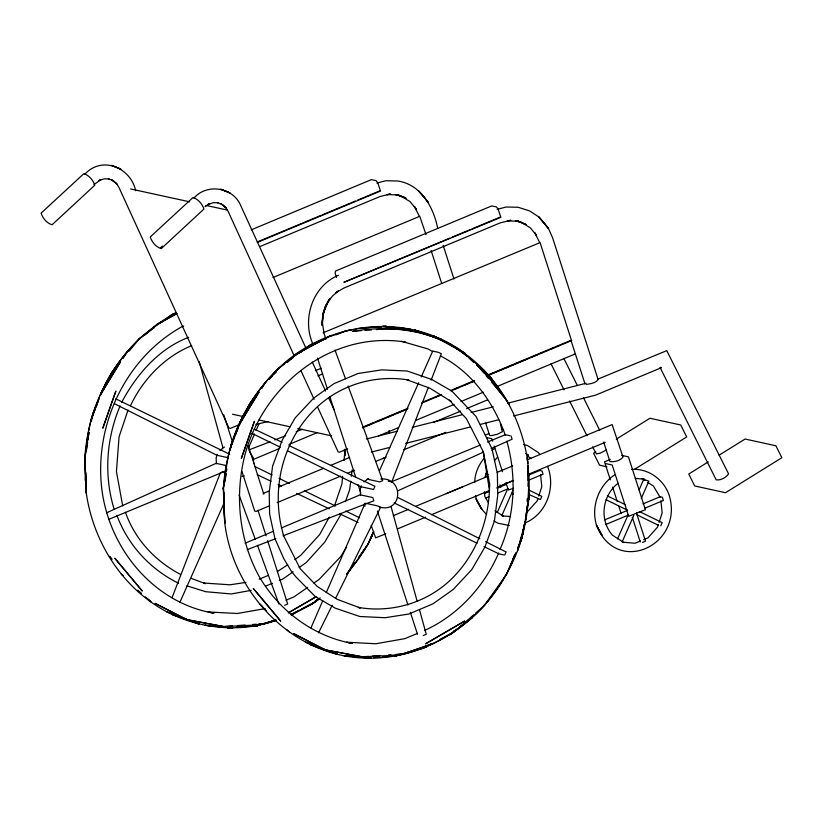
<?xml version="1.0" encoding="UTF-8"?>
<svg xmlns="http://www.w3.org/2000/svg" width="823" height="823" viewBox="0 0 823 823"><rect width="100%" height="100%" fill="white"/><g stroke="black" fill="none" stroke-linecap="round" stroke-linejoin="round"><path stroke-width="1.23" d="M85.53 472.896L86.271 492.987C93.287 542.028 122.462 588.424 166.802 611.767C200.215 629.163 240.779 633.072 276.405 620.223M224.257 493.039L223.907 510.733L224.802 523.253C233.413 593.805 293.07 656.672 365.978 658.122C429.05 659.974 489.294 618.155 512.873 560.237M322.781 315.24L322.266 325.404L322.791 315.322M345.012 450.274L344.837 455.767L344.333 449.615M326.021 305.138L322.873 315.61L322.215 325.301C321.886 315.682 324.478 306.135 330.105 298.307L325.486 306.238L322.76 315.641M489.428 487.072L489.572 483.42L483.255 451.56L489.346 489.5M474.737 482.401C474.789 473.513 478.482 464.964 484.233 458.277M85.787 472.793L85.376 480.478L84.882 457.269C88.452 403.661 115.878 350.413 162.028 321.721M87.238 445.871C87.475 429.174 92.279 412.848 99.305 397.797M224.247 504.324L223.907 510.733L223.403 487.535C227.035 433.567 254.78 379.742 301.65 351.4M225.697 477.412L225.903 473.564M226.109 469.717C230.44 431.18 251.169 395.75 278.164 368.529L273.359 374.424M253.772 463.586L253.247 457.67L249.564 451.889M526.761 507.524C525.208 544.919 506.618 579.948 482.237 607.569C458.781 632.239 428.33 649.779 394.793 656.065L426.664 646.909L421.705 648.709L430.81 644.028M527.101 501.269L527.245 498.769M527.924 486.27L528.613 473.77L527.708 461.106C521.216 417.806 498.244 376.152 461.631 351.308C429.668 329.642 389.989 325.013 352.522 331.319L361.328 330.692M86.477 450.356L87.783 435.614L84.769 458.565L87.639 442.424M224.895 481.836L226.315 465.88L223.3 488.821L225.944 473.925M342.594 476.455L341.926 483.903L334.56 505.713M344.045 460.335L345.043 449.173M489.572 483.42C489.778 520.064 475.889 556.852 448.545 581.768C424.112 603.609 390.596 613.001 358.334 607.395L360.279 607.96L337.06 599.288L317.164 586.388L300.128 568.652L283.709 535.958C269.913 489.767 282.536 438.484 318.408 405.832C342.821 383.857 376.461 374.671 408.753 380M350.742 481.177L349.641 489.788L345.485 501.557M351.37 476.25L352.151 470.098M524.169 524.735L521.761 538.592L517.945 547.799M527.234 507.091L529.199 495.755L528.613 473.77C529.302 499.9 526.062 525.835 517.523 550.597L526.144 518.778L529.199 495.755L526.309 514.252M524.992 521.813L521.761 538.592L517.862 547.799M525.434 519.292L525.866 516.772M88.082 439.945L88.524 437.466M88.966 434.976L89.409 432.497M91.394 421.325L92.721 413.876L96.908 404.71M226.387 471.445L226.829 468.956M230.358 449.101L231.242 444.132L234.39 437.26M217.2 454.358L216.151 457.825L216.387 463.771M361.328 485.837L360.279 489.304L360.515 495.261M484.932 477.289L486.835 471.404M538.005 498.44L537.244 500.796L527.594 511.597M538.767 496.094L541.791 486.681L540.588 474.49M658.338 524.724L657.587 527.08L647.938 537.882L643.648 539.672M659.1 522.379L662.134 512.966L660.92 500.785M128.038 410.06L119.068 436.776L116.434 471.61L122.709 505.878M120.107 405.955C106.332 438.186 103.811 474.994 113.955 508.635M340.907 514.498L324.704 542.192L306.29 562.5L299.161 567.541M326.001 305.23L322.853 314.067L328.716 300.683L328.017 301.815L332.441 296.054L338.448 290.92L335.794 292.751L343.829 288.081L500.333 222.827L510.857 220.276L507.184 220.893L517.482 221.15L521.103 222.251L515.702 220.934M513.315 559.064L515.075 554.352M520.362 540.227L523.006 533.16L521.185 537.872M92.804 415.409L91.024 420.08L99.388 397.89M93.688 413.084L95.026 409.587M96.363 406.089L98.143 401.418M100.375 395.585C108.492 373.58 123.635 355.083 139.643 338.274L129.211 351.04M232.662 442.177L229.545 450.335L241.129 420.018L243.875 415.759L241.129 420.018L239.349 424.678M235.337 435.172L238.454 427.014M498.645 553.046C484.346 586.367 457.814 615.522 424.524 630.459M500.014 549.466C514.941 515.671 516.834 476.702 506.865 441.241M172.12 597.498L220.338 472.844M391.738 481.99L428.361 387.304M431.139 380.113L441.344 353.746L438.484 352.347L432.733 351.092L421.242 376.913M373.086 532.337C367.737 548.18 356.729 561.286 346.606 574.31L354.744 562.778M512.071 561.409L508.881 569.65L516.042 552.398M512.986 559.054L514.354 555.525M373.22 532.491L370.35 539.394L373.344 532.337M372.994 532.491L368.118 543.993L356.626 561.235L346.586 574.3M514.447 555.844L506.649 574.248L484.346 605.553L475.684 613.084M248.412 448.113L254.544 433.999M256.076 430.47L259.142 423.413M310.971 627.846L322.729 600.8M326.299 592.56L364.64 504.355M497.205 512.606L507.863 488.368M501.804 515.64L512.976 490.251M526.998 458.38L528.52 454.913L525.66 453.524M504.694 555.134L506.083 551.966L485.57 541.647M617.538 538.89L628.206 514.653M639.183 489.706L643.751 479.315L648.853 481.198L641.24 498.512M622.137 541.925L633.813 515.383M179.795 602.539L224.226 502.781M379.424 470.807L418.629 382.788M106.867 382.952L111.578 372.644L117.185 365.772M244.338 415.502L250.11 402.9L258.124 393.085M373.817 531.596L368.118 543.993L358.458 557.552M660.766 525.815L662.165 522.656L639.358 511.525M318.552 632.846L332.214 605.214M335.63 598.3L380.596 507.318L377.736 505.929L365.145 503.172M329.293 517.122L319.612 534.621L300.827 555.247L294.778 559.64M130.466 405.698C142.914 379.485 164.538 356.719 191.625 345.691M121.609 402.457C136.412 374.599 158.541 348.859 188.59 337.307M346.627 547.089L340.578 556.739L319.17 579.371L313.933 583.013M106.712 383.374L102.597 389.763L100.252 395.503L102.597 389.763L106.023 384.485M123.121 358.098L127.226 351.76L131.711 347.512M261.642 388.353L265.747 382.016L261.673 388.189M123.152 357.933L127.226 351.76L130.075 349.168M269.347 379.331L270.952 377.366M494.407 460.674L497.617 457.074M617.96 483.358C602.169 495.59 599.154 519.93 612.384 535.145L623.855 542.573M219.864 450.438L224.494 447.033M363.992 481.918L368.611 478.513M270.242 377.767L276.528 371.811M84.79 174.27C101.857 155.496 130.651 167.357 135.692 190.73M93.966 184.64L100.828 179.64L98.709 180.69L104.192 178.817L109.017 178.961L108.338 178.704L113.276 180.762L116.948 184.054L111.846 179.928L116.568 183.601L118.985 187.5L228.989 428.042L230.44 428.361L239.616 424.514M193.93 198.117C206.707 183.128 233.032 187.15 240.614 205.339L306.002 348.283M160.506 247.816L162.388 246.077M152.893 328.387L157.646 324.067L162.121 321.731M268.607 379.424L272.403 375.957M287.618 362.11L296.177 354.322L301.763 351.4M318.882 598.733L311.567 604.349L291.476 614.894M473.76 614.76L453.566 632.331L439.904 639.358M145.239 334.776L157.646 324.067M287.587 361.739L296.177 354.322M320.147 597.94L315.034 602.076L291.105 614.843M491.969 450.5L494.716 448.319M615.059 474.604C598.547 485.323 590.76 506.68 596.552 525.506C616.993 576.666 683.748 545.104 669.346 495.734C664.336 479.902 648.298 468.02 631.591 469.46M318.954 598.99L315.034 602.076L301.383 609.092M636.652 512.955L637.331 512.42M318.594 598.969L311.567 604.349L318.347 599.288L316.094 600.492M154.395 327.544L140.044 338.119L156.936 324.519L171.812 314.715L176.431 312.596M162.584 321.505L171.812 314.715L176.369 312.771M284.717 363.848L278.575 368.375C328.356 320.126 409.113 311.413 465.345 353.561L433.865 336.144C465.643 350.145 491.856 374.743 509.262 404.659L489.263 375.514L491.732 379.033L476.682 365.175M286.774 362.336L288.822 360.824M290.869 359.322L292.916 357.81M301.115 351.771L310.343 344.971L326.299 338.16M287.711 564.773L277.372 571.584M293.039 571.851L282.855 579.042L279.378 580.472M307.668 587.375L294.068 596.84L285.993 600.204M606.16 450.058L600.018 453.267L596.397 453.854L592.519 446.879M204.958 206.768L209.968 203.476L207.859 204.526L213.332 202.664L218.157 202.797L217.478 202.551L222.426 204.598L226.088 207.89L220.986 203.765L225.718 207.437L228.125 211.346L293.986 355.371M595.77 451.889L593.599 453.236L599.566 465.19L606.952 466.806M616.355 439.112L649.944 418.259L680.734 424.987L686.701 436.941L634.687 469.223M708.253 461.909L688.748 474.027L694.715 485.981L725.505 492.699L781.85 457.722L775.883 445.768L745.093 439.04L719.086 455.191M316.608 596.552L288.276 612.868L314.942 597.323M315.158 601.037L318.347 599.288M453.689 631.292L455.808 630.13M177.007 313.645L156.936 324.519L176.101 313.923M524.981 522.986C546.534 514.21 556.06 487.216 547.521 466.291M453.494 631.344L455.747 630.14M338.387 275.304C312.174 286.209 301.578 319.736 313.244 344.888M420.82 648.781L424.184 647.032M293.41 613.186L299.099 610.265M106.537 512.811L216.089 463.328L226.397 465.581M397.89 490.765L482.967 452.341M491.125 448.658L512.101 439.184L511.073 435.964M253.762 459.285L279.604 448.422M289.007 444.471L317.194 432.62M245.11 543.201L273.298 531.349M281.517 527.893L360.217 494.808L372.809 497.565L373.848 500.785L283.04 535.824M455.428 388.878L458.977 387.396M464.913 384.907L468.472 383.415M470.838 382.428L473.215 381.43M551.749 348.705L554.033 347.748M347.615 448.833L339.58 452.197L338.13 451.878L317.822 407.488M347.666 473.204L354.682 470.272M375.494 461.559L386.131 457.115M259.173 579.197L268.267 575.39M489.047 490.683L431.519 514.704M496.989 487.36L513.223 480.57M251.262 229.833L371.338 179.651L375.864 180.535L377.592 182.418L380.535 191.008L257.414 242.353M257.27 241.972L321.176 215.317M322.359 214.824L350.619 203.044M351.802 202.551L355.33 201.079M357.686 200.092L380.061 190.761M260.202 246.447L379.989 196.543L390.524 193.991L386.841 194.609L397.149 194.866L400.77 195.967L395.369 194.65M272.979 277.516L419.74 216.315L426.047 234.699M183.694 326.042L181.389 326.998C125.703 358.314 94.768 424.112 101.579 487.021C108.235 547.367 152.615 602.662 213.898 613.217L208.147 611.962L237.322 613.495L265.119 608.609M441.519 241.602L343.901 282.31L500.868 217.293L497.936 208.703L496.207 206.82L491.681 205.935L335.414 271.096L335.156 273.164L336.494 277.454M442.692 241.108L449.759 238.166M452.115 237.178L470.962 229.329M472.135 228.835L500.405 217.046M323.038 332.821L540.073 242.6L571.388 340.136L488.543 374.681M315.384 370.7L321.299 368.231M317.925 375.905L322.657 373.93M363.077 426.993L408.054 408.239M422.261 402.324L441.2 394.423M450.665 390.472L474.336 380.607M390.976 415.759L393.301 414.792M396.779 413.331L403.754 410.42M505.096 368.19L527.368 358.89M530.886 357.429L537.923 354.487M540.258 353.509L542.604 352.532M362.295 427.898L407.272 409.134M421.469 403.219L441.591 394.824M451.066 390.874L474.737 381.008M488.934 375.082L571.79 340.537M378.642 435.871L398.229 427.703M415.625 420.45L454.039 404.443M461.034 401.521L483.307 392.232M496.197 386.851L575.411 353.859M330.589 465.417L349.652 457.444M460.674 411.109L433.659 422.374M466.497 408.681L487.453 399.916M269.008 506.032L256.159 511.402L254.719 511.093L241.972 471.486M277.186 502.616L340.599 476.157M445.737 432.312L403.836 449.769M485.344 435.069L488.78 433.639M446.261 493.646L487.782 476.291M497.267 472.32L512.626 465.911M526.792 459.985L612.137 424.596L623.011 457.084C620.604 460.633 614.256 462.187 609.956 461.61L603.67 442.044M385.843 533.788L375.638 537.841L371.194 525.372M397.519 528.901L425.635 517.163M484.438 493.543L489.016 491.629M497.03 488.286L506.196 484.469M528.335 475.241L539.785 470.458L542.038 470.951L543.067 474.182L528.181 480.385M485.436 498.213L488.872 496.783M498.028 492.956L508.336 488.667M513.603 488.245L508.316 490.004L505.97 482.679M610.265 459.44L604.535 461.837L610.316 479.871M284.665 605.286L287.669 604.031L267.619 540.701M604.771 519.827L627.671 510.281L606.006 499.705M642.948 503.913L660.118 496.742L662.371 497.236L663.41 500.466L645.088 508.1M605.769 524.498L628.669 514.951M417.6 633.35L404.916 638.638L375.844 643.761L346.678 642.218L352.419 643.473C313.1 636.241 279.069 610.728 259.07 576.367C238.835 539.127 234.483 494.808 245.172 453.957C264.276 384.31 331.947 330.239 405.832 342.131M640.438 541.009L635.089 543.242L622.723 542.182M423.259 635.551L426.263 634.296L419.483 609.709M489.747 374.568L503.913 368.683M366.523 425.933L373.508 423.032M377.006 421.582L383.991 418.67M386.316 417.703L389.814 416.253M435.316 397.283L438.844 395.812M263.504 493.296L269.409 490.847M278.853 486.918L323.562 468.328M382.746 458.534L385.092 457.557M598.054 379.084L666.764 350.639L728.602 473.935C725.999 477.587 720.691 480.56 716.205 479.86L660.015 367.356L661.466 367.675L595.605 395.143L513.614 415.965M393.291 515.651L408.63 509.272M415.708 506.32L462.629 486.846M503.079 484.819L513.634 480.437M527.697 474.593L605.121 442.363L604.257 442.507M108.657 519.395L226.16 470.777M391.378 481.846L480.395 445.017M487.514 442.064L505.322 434.709L509.921 435.706M265.49 586.161L272.434 583.312M171.812 314.715L176.472 312.874M310.343 344.971L323.161 339.899M335.979 334.838L346.462 330.692L351.4 329.951M248.495 450.078L270.006 441.786M274.789 439.945L285.54 435.789M296.29 431.643L302.267 429.339M247.188 549.651L275.87 538.592M642.496 542.419L645.499 541.164L636.827 514.128M290.931 614.596L294.511 613.3L290.972 614.534M330.856 336.216L346.462 330.692L351.544 330.033M274.481 620.285L256.262 625.799L257.589 625.686L246.283 626.498M275.489 620.141L265.047 623.567L252.363 625.192L223.835 626.57L186.739 619.626L155.228 603.413L186.739 619.626L223.835 626.57L232.58 625.933M376.852 183.066L385.833 180.731L397.982 181.019C421.253 184.681 433.577 207.365 437.733 228.465M497.195 209.351L506.176 207.015L518.099 207.252L529.714 210.945L539.25 217.231L548.468 228.475L552.614 237.826L598.115 379.547C596.099 383.076 590.4 383.755 586.511 384.392M256.262 625.799L275.87 620.172M275.921 620.501L265.047 623.567L258.803 624.019M242.116 476.435L244.287 475.869M255.891 424.565L268.144 421.458M366.492 439.019L397.509 431.139M412.21 427.404L462.505 414.648M471.126 412.457L493.255 406.84M507.956 403.105L586.069 383.271M371.338 452.084L389.701 447.424M405.636 443.391L470.571 426.9M480.365 424.411L498.759 419.73M251.128 590.358L231.325 593.959L205.688 591.706L186.872 585.832M245.984 582.396L229.946 584.803L203.466 583.003L205.38 583.651L191.08 578.312M353.869 329.591L356.338 329.221M374.403 327.06L381.903 326.638M364.959 327.996L369.805 327.461M372.222 327.194L381.965 326.741M357.11 328.572L386.265 326.175L382.674 326.453L409.875 329.035L382.674 326.453M257.589 625.686L236.324 627.229M392.622 656.198L396.11 655.941L382.304 656.939M237.569 625.573L245.069 625.027M252.558 624.482L256.313 624.204M368.611 656.373L362.357 656.836L325.26 649.882L293.749 633.679L325.26 649.882L362.357 656.836L390.894 655.447L403.579 653.822L433.032 643.555L403.579 653.822L396.089 654.367M372.356 656.106L379.845 655.561M388.59 654.923L391.09 654.738M236.232 627.229L243.773 626.684M373.508 657.577L379.784 657.124M365.103 330.424L371.389 329.982M376.42 329.622C408.506 325.918 442.435 336.041 467.279 356.503M635.294 478.389L644.286 479.161L642.043 478.667L644.903 480.529M502.39 515.898L510.26 516.566M194.084 622.065L171.914 614.39L199.073 624.05L175.597 615.378M333.871 652.485L330.074 651.981L310.446 644.646L337.605 654.306L314.119 645.633M417.981 331.607L442.064 339.704L414.463 329.951L420.46 331.947L415.646 331.155M509.303 525.486L497.905 523.222L493.851 520.866M194.022 622.116L166.802 611.767L174.497 614.925M333.799 652.577L330.074 651.981L305.323 642.022L313.018 645.181M130.651 188.951L189.609 201.82M205.915 205.39L227.251 210.04M501.372 429.102L503.614 429.585M621.704 455.386L628.433 456.858L645.417 509.746L628.659 516.288L612.199 465.005L605.749 463.606M486.486 437.548L491.856 438.721L492.638 441.169M232.549 414.236L243.845 416.705M258.895 419.987L290.262 426.839M297.792 428.485L331.659 435.881M380.905 478.986C404.484 477.34 402.519 513.531 379.496 507.091M388.302 481.239L390.596 481.743M367.109 479.14L379.712 481.897L382.716 480.642L348.129 385.997M228.362 457.763L216.912 455.263L114.335 403.63M221.943 471.898L225.379 472.649M503.542 554.887L498.944 553.879L483.986 546.606M523.644 444.605L527.378 445.459L538.283 452.537L539.857 454.389M401.305 341.226L428.094 348.993L432.548 351.493M521.103 222.251L517.451 220.914L526.453 224.648L517.482 221.15M400.77 195.967L397.108 194.629L405.009 197.736L401.83 196.409M406.747 379.712L429.915 388.219L451.117 401.408L449.358 400.143L466.466 418.773L483.307 451.827M397.149 194.866L406.109 198.364L401.84 196.45M254.235 429.092L282.094 442.301M289.058 445.593L374.959 486.311L373.56 489.479L360.968 486.732L287.35 450.706M257.177 474.665L271.106 481.27M278.071 484.572L281.548 486.218M296.64 493.378L329.149 508.779M339.59 513.737L358.159 522.533M607.374 495.919L625.614 504.818M636.858 514.756L658.523 525.331M529.282 490.251L541.822 496.362L540.433 499.53L529.066 494.592M485.673 473.42L487.946 474.532M394.186 502.925L477.073 543.242M115.776 398.846L229.74 454.286M251.694 433.258L280.448 447.321M254.904 466.559L272.156 475.005M279.059 478.379L289.408 483.451M304.366 490.765L335.414 505.97M345.773 511.032L359.569 517.79M397.807 497.462L479.871 538.777M440.346 355.865C471.888 371.79 493.615 402.478 505.322 435.192M178.642 583.27C150.455 569.588 127.771 544.877 116.938 515.393M522.132 222.879L530.331 227.837L536.596 235.44L534.713 232.672L539.559 242.353M401.789 196.594L409.988 201.553L416.253 209.155L414.381 206.388L419.216 216.068M180.35 574.32C155.29 561.224 134.797 539.25 125.487 512.348M647.773 482.381L653.503 486.105L660.077 497.318M527.44 456.096L531.257 458.576M494.911 510.713L503.511 516.288M263.185 493.646L263.772 494.109L248.33 445.881M286.682 629.595L289.511 632.115M137.76 590.091L141.546 593.455M145.321 596.809L150.99 601.86L148.202 599.226M469.161 358.242L473.863 362.573M262.537 606.674L259.749 604.041L266.642 610.923M123.08 575.534L121.218 573.785L122.946 575.503M486.681 514.57C481.455 509.334 476.682 502.935 475.478 495.487M483.78 372.881L476.527 364.25L490.775 380.226L503.923 396.861L491.835 382.479M486.198 375.761L488.615 378.642M488.461 502.74L484.87 496.619L484.387 491.743M563.786 358.324L577.283 385.349M583.476 397.746L599.751 430.326M551.009 363.766L564.002 389.763M569.598 400.986L586.943 435.706M312.329 362.12L325.569 391.09M328.768 398.095L334.107 409.772M300.848 370.381L314.088 399.309M335.002 350.053L345.506 378.806M239.082 495.004L255.274 539.332M257.465 545.32L278.915 604.031M377.387 511.042L407.971 605.008M410.358 612.333L417.508 634.296M632.321 517.245L640.243 541.925M571.08 340.64L585.06 384.074M612.631 487.082L617.26 501.505M618.814 506.31L621.128 513.521M443.175 245.377L453.967 278.987M500.394 423.68L502.369 431.725L497.287 434.297L491.064 435.634L489.613 435.326L485.693 423.094M512.359 492.133L513.12 494.489M494.212 446.045L502.442 471.692M431.139 250.542L441.704 283.462M500.014 484.829L500.785 487.237M325.959 339.251L324.077 333.562L322.338 322.246M329.797 396.532L355.752 477.361M358.067 484.572L360.772 492.967M364.239 503.769L365.011 506.176M223.805 414.885L232.312 441.426M317.483 358.098L327.482 389.31M257.98 510.26L266.076 535.835M390.997 506.433L417.107 601.109M199.187 361.585L222.92 447.65M389.269 433.382L389.186 430.851L389.495 432.836M527.708 461.106L527.821 463.4M527.934 465.695L528.428 480.313M389.186 430.851L389.289 433.145M224.257 509.221L223.403 487.535L224.802 523.253L224.35 511.772M527.955 468.709L528.325 480.118M528.788 494.067L528.952 499.129L528.778 492.864M272.598 466.096L269.214 492.308L269.615 514.005L274.954 538.705L283.822 558.724L291.27 571.09L295.827 576.769L315.096 596.418L335.3 608.176L359.805 616.499L385.143 617.723L408.866 614.02L432.98 603.815L453.267 589.422L471.774 569.598L484.829 547.233L494.366 521.329L497.761 495.209L497.359 473.513L492.01 448.813L476.044 416.5L451.878 391.1L431.746 379.465L407.169 371.008L381.779 369.877L358.098 373.488L334.015 383.621L313.707 398.095L295.21 417.837L282.135 440.284L272.598 466.096M111.074 404.515L102.793 428.227L115.878 391.12L111.074 404.515M249.606 434.77L241.314 458.483L254.4 421.376L249.606 434.77M106.383 384.722L101.106 393.857L120.57 361.678L106.383 384.722M244.915 414.977L239.637 424.112L259.101 391.943L244.915 414.977M41.469 212.797L41.15 213.229C42.611 218.218 47.034 223.352 52.086 224.782L94.758 185.247C93.297 180.258 88.874 175.114 83.833 173.684L41.469 212.797M150.609 236.633L150.29 237.065C151.761 242.055 156.185 247.198 161.226 248.628L203.898 209.083C202.437 204.094 198.014 198.96 192.973 197.53L150.609 236.633M472.176 617.682L450.099 634.615L472.176 617.682M464.573 621.108L425.707 643.751L464.573 621.108M303.636 350.012L295.467 354.775L331.134 335.455L303.636 350.012M232.467 627.496L227.446 627.867L232.518 627.496M232.693 627.949L205.225 625.305L232.693 627.949M371.224 658.205L343.757 655.561L371.224 658.205M228.197 192.201L220.687 189.197L230.029 193.004L228.197 192.201M119.057 168.355L111.547 165.351L120.888 169.168L119.057 168.355M544.384 223.29L538.715 216.943L548.468 228.475L544.384 223.29M424.04 197.006L418.372 190.658L428.125 202.191L424.04 197.006M280.684 621.128L253.381 588.538L280.684 621.128M142.153 590.873L114.85 558.282L142.153 590.873M111.866 559.198L109.459 556.276L111.877 559.218M601.994 535.217L596.48 525.259L601.994 535.217M481.65 508.933L476.147 498.975L481.65 508.933M86.271 492.987L84.882 457.269L86.271 492.987"/></g></svg>
